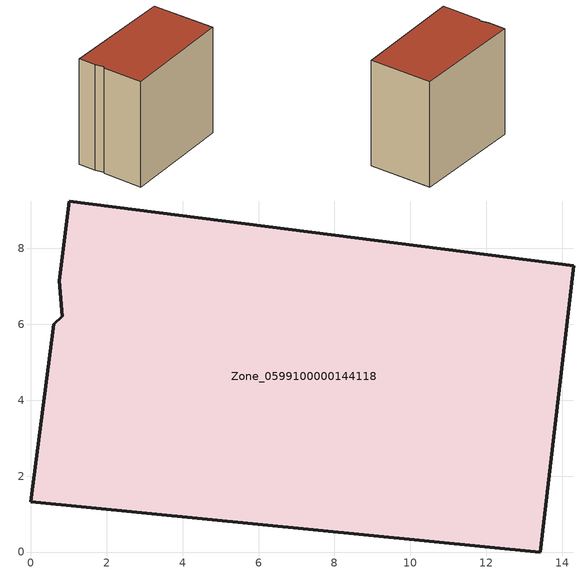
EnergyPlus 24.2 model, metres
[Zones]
Zone_0599100000144118
 floor ground (C_G): 13.42,0 0,1.32 0.6,6 0.82,6.21 0.74,7.14 1.01,9.25 14.3,7.54 z0
 wall outside (C_F): 1.01,9.25 0.74,7.14 0.82,6.21 0.6,6 0,1.32 13.42,0 14.3,7.54 1.01,9.25 z0:12.89
 roof outside (C_R): 0.74,7.14 0.82,6.21 0.6,6 0,1.32 13.42,0 14.3,7.54 1.01,9.25 z12.89
[BUILDING]
Pand.0599100000144118: North Axis=0; Terrain=City; Loads Convergence Tolerance Value=0.04; Temperature Convergence Tolerance Value=0.4; Solar Distribution=FullExterior; Maximum Number of Warmup Days=25; Minimum Number of Warmup Days=1
[Site:Location]
Rotterdam.The.Hague.AP_ZH_NLD Design_Conditions: Latitude=51.96; Longitude=4.45; Time Zone=1; Elevation=-4.5
[SITE:GROUNDTEMPERATURE:BUILDINGSURFACE]
18, 18, 18, 18, 18, 18, 18, 18, 18, 18, 18, 18
[MATERIAL] Thermal Absorptance=0.9; Solar Absorptance=0.7; Visible Absorptance=0.7
Name | Roughness | Thickness | Conductivity | Density | Specific Heat
G.TI.1946 | MediumSmooth | 0.15 | 1 | 540 | 1210
F.TI.1946 | Rough | 0.3 | 0.857143 | 1920 | 840
R.TI.1946 | MediumRough | 0.2 | 0.1 | 1500 | 1000
[CONSTRUCTION]
C_G: G.TI.1946
C_F: F.TI.1946
C_R: R.TI.1946
[ZONE]
Zone_0599100000144118: Type=1; Multiplier=1; Ceiling Height=Autocalculate; Volume=Autocalculate; Floor Area=autocalculate; Part of Total Floor Area=Yes
[ZONEINFILTRATION:DESIGNFLOWRATE]
Infil_Zone_0599100000144118: Zone or ZoneList or Space or SpaceList=Zone_0599100000144118; Schedule=AlwaysOn; Design Flow Rate Calculation Method=Flow/Area; Flow Rate per Floor Area=0.003; Constant Term Coefficient=1; Temperature Term Coefficient=0; Velocity Term Coefficient=0; Velocity Squared Term Coefficient=0
[HVACTEMPLATE:ZONE:IDEALLOADSAIRSYSTEM]
Zone_0599100000144118: Maximum Heating Supply Air Temperature=50; Minimum Cooling Supply Air Temperature=13; Maximum Heating Supply Air Humidity Ratio=0.0156; Minimum Cooling Supply Air Humidity Ratio=0.0077; Heating Limit=NoLimit; Cooling Limit=NoLimit; Dehumidification Control Type=ConstantSensibleHeatRatio; Cooling Sensible Heat Ratio=0.7; Dehumidification Setpoint=60; Humidification Control Type=None; Humidification Setpoint=30; Outdoor Air Method=None; Outdoor Air Flow Rate per Person=0.00944; Outdoor Air Flow Rate per Zone Floor Area=0; Outdoor Air Flow Rate per Zone=0; Demand Controlled Ventilation Type=None; Outdoor Air Economizer Type=NoEconomizer; Heat Recovery Type=None; Sensible Heat Recovery Effectiveness=0.7; Latent Heat Recovery Effectiveness=0.65
[ZONECONTROL:THERMOSTAT]
ThermostatControl_Zone_0599100000144118: Zone or ZoneList=Zone_0599100000144118; Control Type Schedule=DualSetpointControlType; Control 1=Thermostat_Zone_0599100000144118; Temperature Difference Between Cutout And Setpoint=0
[THERMOSTATSETPOINT:DUALSETPOINT]
Thermostat_Zone_0599100000144118: Heating Setpoint Temperature Schedule=HeatingSetpoint_Zone_0599100000144118; Cooling Setpoint Temperature Schedule=CoolingSetpoint_Zone_0599100000144118
[SCHEDULE:COMPACT]
HeatingSetpoint_Zone_0599100000144118: Through: 12/31, For: AllDays, Until: 24:00, 21
CoolingSetpoint_Zone_0599100000144118: Through: 12/31, For: AllDays, Until: 24:00, 24
DualSetpointControlType: Through: 12/31, For: AllDays, Until: 24:00, 4
AlwaysOn: Through: 12/31, For: AllDays, Until: 24:00, 1
